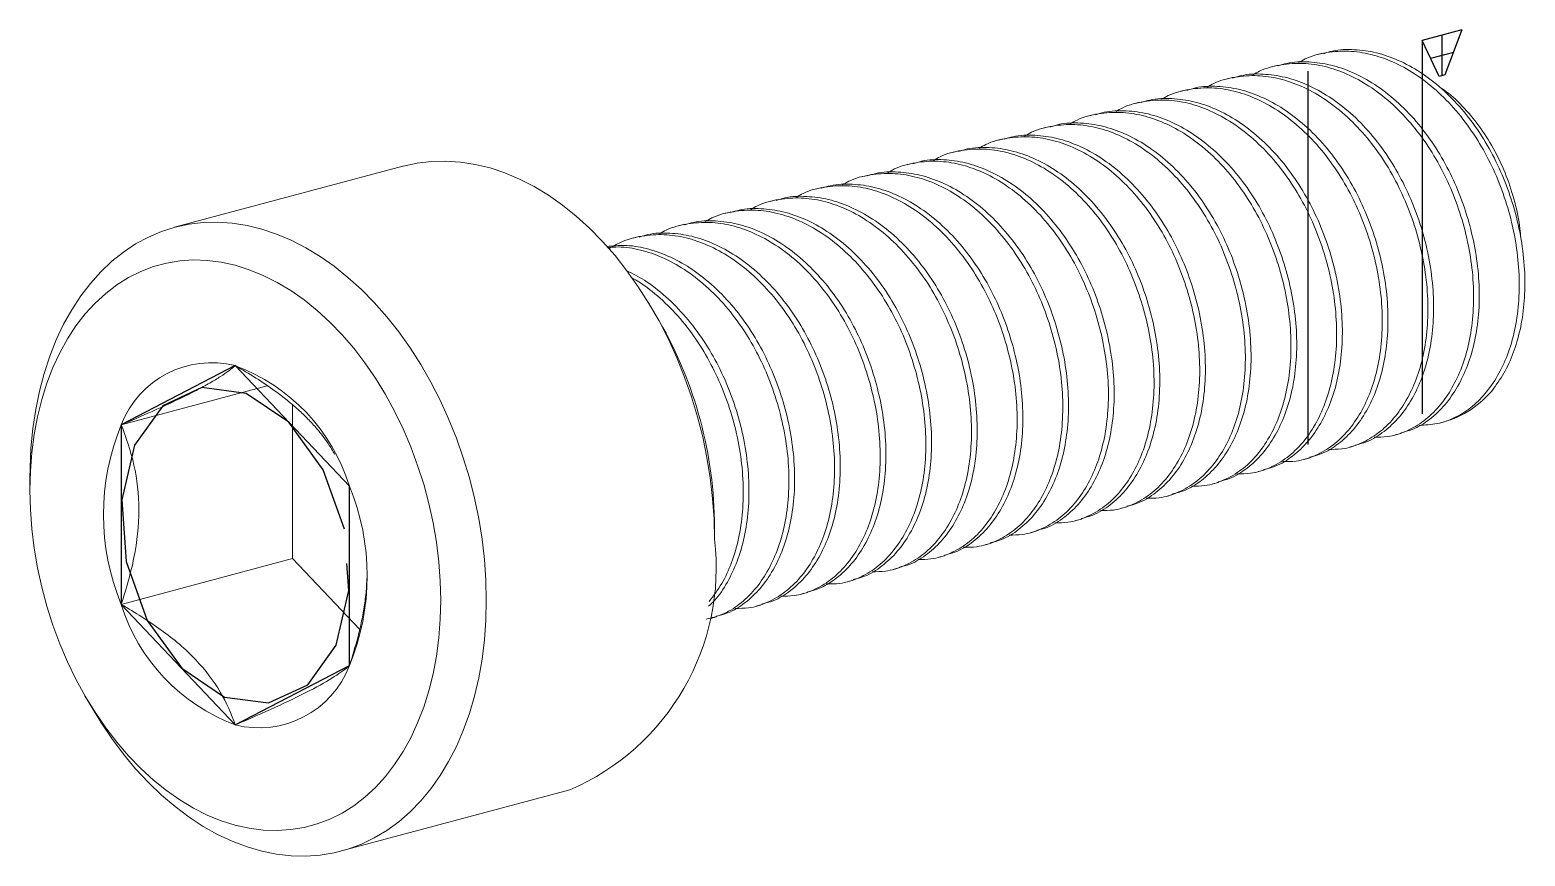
# Model space of a CAD drawing. Header units: millimetres. Extents: x -21.6 to 1.6, y -9.7 to 3.1.
import ezdxf

# ---------------------------------------------------------------- set-up
doc = ezdxf.new("R2010")
doc.units = ezdxf.units.MM
doc.linetypes.add('CENTERX2', pattern=[20.32, 12.7, -2.54, 2.54, -2.54])

msp = doc.modelspace()

# ---------------------------------------------------------------- linework, layer by layer
at = {"color": 7, "linetype": 'Continuous'}
for p, q in [((0.619, 3.056), (0, 2.89)), ((0.619, 3.056), (0.354, 2.359)), ((0.265, 2.336), (0, 2.89)), ((0.354, 2.359), (0.265, 2.336)), ((-18.385, -2.144), (-20.153, -3.061)), ((-16.617, -4.008), (-18.385, -2.144)), ((-20.153, -3.061), (-20.153, -5.842)), ((-16.617, -6.79), (-16.617, -4.008)), ((-20.153, -5.842), (-18.385, -7.707)), ((-18.385, -7.707), (-16.617, -6.79))]:
    msp.add_line(p, q, dxfattribs=at)
at = {"color": 7, "linetype": 'CENTERX2'}
for p, q in [((0, 2.89), (0, -2.89)), ((0.309, 2.973), (0.309, 2.347)), ((0.486, 2.708), (0.133, 2.613)), ((-1.768, 2.417), (-1.768, -3.364))]:
    msp.add_line(p, q, dxfattribs=at)
at = {"color": 7, "linetype": 'Continuous', "lineweight": 15}
for p, q in [((-1.525, 2.697), (-1.613, 2.674)), ((-2.939, 2.318), (-3.028, 2.295)), ((-2.232, 2.508), (-2.32, 2.484)), ((-3.646, 2.129), (-3.735, 2.105)), ((-4.353, 1.939), (-4.442, 1.916)), ((-5.06, 1.75), (-5.149, 1.726)), ((-5.768, 1.561), (-5.856, 1.537)), ((-7.182, 1.182), (-7.27, 1.158)), ((-6.475, 1.371), (-6.563, 1.347)), ((-15.79, 0.946), (-19.325, -0.001)), ((-7.889, 0.992), (-7.977, 0.969)), ((-8.596, 0.803), (-8.684, 0.779)), ((-9.303, 0.613), (-9.392, 0.59)), ((-10.717, 0.235), (-10.806, 0.211)), ((-10.01, 0.424), (-10.099, 0.4)), ((-11.424, 0.045), (-11.513, 0.021)), ((-12.132, -0.144), (-12.22, -0.168)), ((-11.813, -1.46), (-11.907, -1.296)), ((-17.89, -2.455), (-20.153, -3.061)), ((-17.501, -2.748), (-17.501, -5.132)), ((-0.414, -3.217), (-0.326, -3.193)), ((0.293, -3.027), (0.329, -3.018)), ((-1.121, -3.406), (-1.033, -3.383)), ((-1.828, -3.596), (-1.74, -3.572)), ((-21.567, -3.884), (-21.567, -4.073)), ((-2.536, -3.785), (-2.447, -3.761)), ((-3.95, -4.164), (-3.861, -4.14)), ((-3.243, -3.975), (-3.154, -3.951)), ((-4.657, -4.353), (-4.568, -4.33)), ((-5.364, -4.543), (-5.276, -4.519)), ((-10.96, -4.831), (-10.96, -4.641)), ((-6.071, -4.732), (-5.983, -4.709)), ((-7.485, -5.111), (-7.397, -5.088)), ((-6.778, -4.922), (-6.69, -4.898)), ((-17.501, -5.132), (-20.153, -5.842)), ((-17.501, -5.132), (-16.458, -6.232)), ((-8.192, -5.301), (-8.104, -5.277)), ((-8.899, -5.49), (-8.811, -5.466)), ((-9.607, -5.68), (-9.518, -5.656)), ((-10.314, -5.869), (-10.225, -5.845)), ((-11.021, -6.058), (-10.932, -6.035)), ((-20.714, -7.255), (-20.62, -7.419)), ((-16.737, -9.66), (-13.202, -8.713))]:
    msp.add_line(p, q, dxfattribs=at)
at = {"color": 7, "linetype": 'Continuous', "lineweight": 15, "flags": 128}
for points in [[(-10.96, -4.831), (-10.968, -4.517), (-10.99, -4.2), (-11.027, -3.883), (-11.078, -3.565), (-11.144, -3.248), (-11.224, -2.935), (-11.317, -2.625), (-11.424, -2.32), (-11.544, -2.022), (-11.676, -1.732), (-11.82, -1.451), (-11.976, -1.18), (-12.141, -0.921), (-12.317, -0.673), (-12.502, -0.44), (-12.695, -0.22), (-12.896, -0.017), (-13.103, 0.171), (-13.316, 0.342), (-13.535, 0.495), (-13.757, 0.629), (-13.982, 0.745), (-14.21, 0.841), (-14.438, 0.918), (-14.667, 0.974), (-14.896, 1.01), (-15.122, 1.025), (-15.346, 1.02), (-15.566, 0.994), (-15.782, 0.948), (-15.79, 0.946)], [(-21.567, -3.884), (-21.565, -3.728), (-21.55, -3.421), (-21.521, -3.119), (-21.476, -2.825), (-21.418, -2.539), (-21.345, -2.263), (-21.258, -1.997), (-21.158, -1.744), (-21.044, -1.503), (-20.918, -1.277), (-20.78, -1.065), (-20.63, -0.869), (-20.47, -0.689), (-20.299, -0.527), (-20.119, -0.384), (-19.93, -0.258), (-19.732, -0.152), (-19.528, -0.066), (-19.318, 0.001), (-19.102, 0.047), (-18.882, 0.073), (-18.658, 0.078), (-18.431, 0.063), (-18.203, 0.027), (-17.974, -0.03), (-17.745, -0.106), (-17.518, -0.202), (-17.292, -0.318), (-17.07, -0.452), (-16.852, -0.605), (-16.639, -0.776), (-16.431, -0.964), (-16.231, -1.168), (-16.037, -1.387), (-15.853, -1.621), (-15.677, -1.868), (-15.511, -2.127), (-15.356, -2.398), (-15.212, -2.679), (-15.08, -2.97), (-14.96, -3.268), (-14.853, -3.572), (-14.759, -3.882), (-14.68, -4.196), (-14.614, -4.512), (-14.562, -4.83), (-14.525, -5.148), (-14.503, -5.464), (-14.496, -5.778)], [(-15.203, -5.778), (-15.21, -5.48), (-15.232, -5.18), (-15.269, -4.878), (-15.321, -4.577), (-15.387, -4.277), (-15.466, -3.98), (-15.56, -3.688), (-15.666, -3.401), (-15.785, -3.122), (-15.916, -2.851), (-16.059, -2.589), (-16.213, -2.339), (-16.377, -2.1), (-16.55, -1.875), (-16.731, -1.664), (-16.921, -1.468), (-17.117, -1.289), (-17.319, -1.126), (-17.526, -0.981), (-17.737, -0.854), (-17.951, -0.746), (-18.168, -0.658), (-18.385, -0.59), (-18.602, -0.542), (-18.818, -0.514), (-19.032, -0.507), (-19.243, -0.521), (-19.45, -0.555), (-19.652, -0.609), (-19.849, -0.684), (-20.038, -0.778), (-20.22, -0.892), (-20.393, -1.024), (-20.557, -1.175), (-20.71, -1.343), (-20.853, -1.528), (-20.984, -1.729), (-21.104, -1.944), (-21.21, -2.174), (-21.303, -2.416), (-21.383, -2.67), (-21.449, -2.935), (-21.5, -3.209), (-21.537, -3.491), (-21.559, -3.779), (-21.567, -4.073), (-21.559, -4.371), (-21.537, -4.671), (-21.5, -4.973), (-21.449, -5.274), (-21.383, -5.574), (-21.303, -5.871), (-21.21, -6.163), (-21.104, -6.45), (-20.984, -6.729), (-20.853, -7), (-20.71, -7.262), (-20.557, -7.512), (-20.393, -7.751), (-20.22, -7.976), (-20.038, -8.187), (-19.849, -8.383), (-19.652, -8.562), (-19.45, -8.725), (-19.243, -8.87), (-19.032, -8.997), (-18.818, -9.105), (-18.602, -9.193), (-18.385, -9.261), (-18.168, -9.309), (-17.951, -9.337), (-17.737, -9.344), (-17.526, -9.33), (-17.319, -9.296), (-17.117, -9.242), (-16.921, -9.167), (-16.731, -9.073), (-16.55, -8.959), (-16.377, -8.827), (-16.213, -8.676), (-16.059, -8.508), (-15.916, -8.323), (-15.785, -8.122), (-15.666, -7.907), (-15.56, -7.677), (-15.466, -7.435), (-15.387, -7.181), (-15.321, -6.916), (-15.269, -6.642), (-15.232, -6.36), (-15.21, -6.072), (-15.203, -5.778)], [(-14.496, -5.778), (-14.503, -6.088), (-14.525, -6.392), (-14.562, -6.69), (-14.614, -6.981), (-14.68, -7.262), (-14.759, -7.533), (-14.853, -7.792), (-14.96, -8.04), (-15.08, -8.273), (-15.212, -8.493), (-15.356, -8.697), (-15.511, -8.885), (-15.677, -9.055), (-15.853, -9.208), (-16.037, -9.343), (-16.231, -9.459), (-16.431, -9.555), (-16.639, -9.632), (-16.852, -9.688), (-17.07, -9.724), (-17.292, -9.74), (-17.518, -9.734), (-17.745, -9.709), (-17.974, -9.663), (-18.203, -9.596), (-18.431, -9.51), (-18.658, -9.404), (-18.882, -9.279), (-19.102, -9.135), (-19.318, -8.973), (-19.528, -8.794), (-19.732, -8.598), (-19.93, -8.386), (-20.119, -8.16), (-20.299, -7.919), (-20.47, -7.665), (-20.62, -7.419)]]:
    msp.add_lwpolyline(points, dxfattribs=at)
at = {"color": 7, "linetype": 'CENTERX2', "flags": 128}
msp.add_lwpolyline([(-16.694, -4.674), (-17.021, -3.759), (-17.555, -3.021), (-18.215, -2.573), (-18.902, -2.484), (-19.509, -2.766), (-19.946, -3.377), (-20.144, -4.223), (-20.075, -5.177), (-19.749, -6.092), (-19.215, -6.83), (-18.554, -7.278), (-17.868, -7.367), (-17.26, -7.085), (-16.824, -6.474), (-16.625, -5.628), (-16.694, -4.674)], dxfattribs=at)
at = {"color": 7, "linetype": 'Continuous', "lineweight": 15}
for centre, radius, start, end in [((-17.418, -4.666), 6.458, 0.223, 29.7729), ((-18.752, -3.598), 1.5, 75.8168, 159.0182), ((-19.396, -4.874), 2.911, 17.2902, 69.6675), ((-0.084, -1.548), 1.527, 285.6826, 321.3998), ((-16.782, -4.452), 3.646, 157.582, 202.418), ((-19.988, -5.399), 3.646, 337.582, 22.418), ((-14.682, -5.27), 3.748, 293.2655, 6.733), ((-17.373, -4.977), 2.911, 197.2902, 249.6675), ((-18.017, -6.253), 1.5, 255.8168, 339.0182)]:
    msp.add_arc(centre, radius, start, end, dxfattribs=at)
for points, knots in [([(-0.328, -3.184), (-0.269, -3.169), (-0.11, -3.129), (0.123, -2.983), (0.361, -2.759), (0.557, -2.476), (0.713, -2.145), (0.823, -1.77), (0.885, -1.352), (0.893, -0.902), (0.847, -0.438), (0.749, 0.022), (0.605, 0.466), (0.419, 0.889), (0.187, 1.285), (-0.087, 1.649), (-0.396, 1.964), (-0.728, 2.219), (-1.071, 2.405), (-1.414, 2.523), (-1.757, 2.569), (-2.033, 2.562), (-2.185, 2.513), (-2.23, 2.499)], [0, 0, 0, 0, 0.030355, 0.081497, 0.132201, 0.181845, 0.230094, 0.279257, 0.329675, 0.380743, 0.431812, 0.482229, 0.531393, 0.579642, 0.629285, 0.67999, 0.731132, 0.782055, 0.832117, 0.880743, 0.929369, 0.979432, 1, 1, 1, 1]), ([(-0.045, -3.069), (0.049, -3.064), (0.24, -3.054), (0.509, -2.959), (0.759, -2.804), (0.984, -2.586), (1.176, -2.31), (1.332, -1.98), (1.442, -1.604), (1.503, -1.186), (1.512, -0.737), (1.466, -0.273), (1.368, 0.188), (1.224, 0.632), (1.037, 1.054), (0.806, 1.451), (0.532, 1.815), (0.222, 2.13), (-0.11, 2.385), (-0.452, 2.571), (-0.795, 2.688), (-1.139, 2.738), (-1.48, 2.713), (-1.743, 2.649), (-1.879, 2.57), (-1.913, 2.55)], [0, 0, 0, 0, 0.041702, 0.084727, 0.127853, 0.1706, 0.215577, 0.259291, 0.303834, 0.349513, 0.395781, 0.44205, 0.487729, 0.532271, 0.575985, 0.620963, 0.666902, 0.713237, 0.759373, 0.80473, 0.848786, 0.892842, 0.938199, 0.984335, 1, 1, 1, 1]), ([(1.109, -2.5), (1.172, -2.411), (1.295, -2.234), (1.436, -1.909), (1.537, -1.546), (1.592, -1.143), (1.599, -0.706), (1.554, -0.249), (1.456, 0.212), (1.312, 0.656), (1.126, 1.078), (0.894, 1.475), (0.62, 1.838), (0.311, 2.154), (-0.021, 2.408), (-0.364, 2.594), (-0.707, 2.713), (-1.05, 2.759), (-1.326, 2.752), (-1.478, 2.703), (-1.522, 2.688)], [0, 0, 0, 0, 0.055127, 0.108926, 0.164003, 0.220368, 0.2774, 0.336991, 0.395822, 0.45319, 0.509491, 0.567419, 0.626586, 0.686263, 0.745683, 0.804101, 0.860842, 0.917582, 0.976, 1, 1, 1, 1]), ([(-1.446, -3.441), (-1.378, -3.441), (-1.205, -3.44), (-0.944, -3.356), (-0.672, -3.198), (-0.435, -2.971), (-0.238, -2.689), (-0.083, -2.358), (0.028, -1.983), (0.089, -1.565), (0.098, -1.115), (0.051, -0.651), (-0.046, -0.191), (-0.19, 0.253), (-0.377, 0.675), (-0.608, 1.072), (-0.883, 1.436), (-1.192, 1.751), (-1.524, 2.006), (-1.866, 2.192), (-2.21, 2.309), (-2.553, 2.36), (-2.894, 2.334), (-3.157, 2.27), (-3.293, 2.191), (-3.328, 2.171)], [0, 0, 0, 0, 0.0301716, 0.076404, 0.1228358, 0.1688706, 0.2139419, 0.2577471, 0.3023825, 0.3481563, 0.3945215, 0.4408867, 0.4866605, 0.5312959, 0.5751011, 0.6201724, 0.6662072, 0.712639, 0.7588715, 0.8043233, 0.8484707, 0.8926182, 0.93807, 0.9843024, 1, 1, 1, 1]), ([(-1.035, -3.374), (-0.976, -3.359), (-0.817, -3.319), (-0.584, -3.172), (-0.346, -2.948), (-0.15, -2.665), (0.006, -2.335), (0.116, -1.959), (0.177, -1.541), (0.186, -1.092), (0.14, -0.628), (0.042, -0.167), (-0.102, 0.277), (-0.289, 0.699), (-0.52, 1.096), (-0.794, 1.46), (-1.103, 1.775), (-1.436, 2.029), (-1.778, 2.216), (-2.122, 2.334), (-2.464, 2.38), (-2.74, 2.373), (-2.892, 2.324), (-2.937, 2.309)], [0, 0, 0, 0, 0.030355, 0.081497, 0.132201, 0.181845, 0.230094, 0.279257, 0.329675, 0.380743, 0.431812, 0.482229, 0.531393, 0.579642, 0.629285, 0.67999, 0.731132, 0.782055, 0.832117, 0.880743, 0.929369, 0.979432, 1, 1, 1, 1]), ([(-0.739, -3.251), (-0.671, -3.251), (-0.498, -3.251), (-0.237, -3.166), (0.035, -3.009), (0.272, -2.782), (0.469, -2.5), (0.624, -2.169), (0.735, -1.793), (0.796, -1.375), (0.805, -0.926), (0.759, -0.462), (0.661, -0.001), (0.517, 0.442), (0.33, 0.865), (0.099, 1.262), (-0.176, 1.625), (-0.485, 1.941), (-0.817, 2.195), (-1.159, 2.382), (-1.503, 2.499), (-1.846, 2.549), (-2.187, 2.523), (-2.45, 2.459), (-2.586, 2.38), (-2.62, 2.36)], [0, 0, 0, 0, 0.030172, 0.076404, 0.122836, 0.168871, 0.213942, 0.257747, 0.302382, 0.348156, 0.394522, 0.440887, 0.486661, 0.531296, 0.575101, 0.620172, 0.666207, 0.712639, 0.758871, 0.804323, 0.848471, 0.892618, 0.93807, 0.984302, 1, 1, 1, 1]), ([(-2.154, -3.63), (-2.085, -3.63), (-1.912, -3.63), (-1.651, -3.545), (-1.379, -3.388), (-1.142, -3.161), (-0.945, -2.879), (-0.79, -2.548), (-0.68, -2.172), (-0.618, -1.754), (-0.61, -1.305), (-0.656, -0.841), (-0.753, -0.38), (-0.897, 0.064), (-1.084, 0.486), (-1.315, 0.883), (-1.59, 1.246), (-1.899, 1.562), (-2.231, 1.816), (-2.573, 2.003), (-2.917, 2.12), (-3.261, 2.17), (-3.601, 2.144), (-3.864, 2.08), (-4, 2.001), (-4.035, 1.981)], [0, 0, 0, 0, 0.0301716, 0.076404, 0.1228358, 0.1688706, 0.2139419, 0.2577471, 0.3023825, 0.3481563, 0.3945215, 0.4408867, 0.4866605, 0.5312959, 0.5751011, 0.6201724, 0.6662072, 0.712639, 0.7588715, 0.8043233, 0.8484707, 0.8926182, 0.93807, 0.9843024, 1, 1, 1, 1]), ([(-1.742, -3.563), (-1.683, -3.548), (-1.524, -3.508), (-1.291, -3.362), (-1.053, -3.138), (-0.857, -2.855), (-0.701, -2.524), (-0.591, -2.149), (-0.53, -1.731), (-0.521, -1.281), (-0.567, -0.817), (-0.665, -0.356), (-0.809, 0.087), (-0.996, 0.51), (-1.227, 0.907), (-1.501, 1.27), (-1.81, 1.585), (-2.143, 1.84), (-2.485, 2.026), (-2.829, 2.145), (-3.171, 2.19), (-3.447, 2.183), (-3.599, 2.134), (-3.644, 2.12)], [0, 0, 0, 0, 0.030355, 0.081497, 0.132201, 0.181845, 0.230094, 0.279257, 0.329675, 0.380743, 0.431812, 0.482229, 0.531393, 0.579642, 0.629285, 0.67999, 0.731132, 0.782055, 0.832117, 0.880743, 0.929369, 0.979432, 1, 1, 1, 1]), ([(0.275, 2.168), (0.307, 2.148), (0.443, 2.062), (0.66, 1.849), (0.916, 1.538), (1.135, 1.183), (1.314, 0.796), (1.443, 0.391), (1.515, 0.062), (1.526, -0.123), (1.529, -0.173)], [0, 0, 0, 0, 0.048337, 0.201745, 0.351028, 0.500311, 0.649676, 0.798985, 0.945167, 1, 1, 1, 1]), ([(-2.861, -3.819), (-2.792, -3.819), (-2.619, -3.819), (-2.358, -3.735), (-2.086, -3.577), (-1.849, -3.35), (-1.652, -3.068), (-1.497, -2.737), (-1.387, -2.362), (-1.325, -1.944), (-1.317, -1.494), (-1.363, -1.03), (-1.461, -0.57), (-1.604, -0.126), (-1.791, 0.297), (-2.023, 0.693), (-2.297, 1.057), (-2.606, 1.372), (-2.938, 1.627), (-3.281, 1.813), (-3.624, 1.931), (-3.968, 1.981), (-4.308, 1.955), (-4.571, 1.891), (-4.707, 1.812), (-4.742, 1.792)], [0, 0, 0, 0, 0.030172, 0.076404, 0.122836, 0.168871, 0.213942, 0.257747, 0.302382, 0.348156, 0.394522, 0.440887, 0.486661, 0.531296, 0.575101, 0.620172, 0.666207, 0.712639, 0.758871, 0.804323, 0.848471, 0.892618, 0.93807, 0.984302, 1, 1, 1, 1]), ([(-2.45, -3.753), (-2.39, -3.738), (-2.231, -3.698), (-1.999, -3.551), (-1.76, -3.327), (-1.564, -3.044), (-1.408, -2.714), (-1.298, -2.338), (-1.237, -1.92), (-1.228, -1.471), (-1.274, -1.007), (-1.372, -0.546), (-1.516, -0.102), (-1.703, 0.32), (-1.934, 0.717), (-2.209, 1.081), (-2.518, 1.396), (-2.85, 1.651), (-3.192, 1.837), (-3.536, 1.955), (-3.878, 2.001), (-4.154, 1.994), (-4.306, 1.945), (-4.351, 1.931)], [0, 0, 0, 0, 0.030355, 0.081497, 0.132201, 0.181845, 0.230094, 0.279257, 0.329675, 0.380743, 0.431812, 0.482229, 0.531393, 0.579642, 0.629285, 0.67999, 0.731132, 0.782055, 0.832117, 0.880743, 0.929369, 0.979432, 1, 1, 1, 1]), ([(-3.568, -4.009), (-3.499, -4.009), (-3.326, -4.009), (-3.065, -3.924), (-2.793, -3.767), (-2.556, -3.54), (-2.359, -3.258), (-2.204, -2.927), (-2.094, -2.551), (-2.032, -2.133), (-2.024, -1.684), (-2.07, -1.22), (-2.168, -0.759), (-2.312, -0.315), (-2.498, 0.107), (-2.73, 0.504), (-3.004, 0.868), (-3.313, 1.183), (-3.645, 1.437), (-3.988, 1.624), (-4.331, 1.741), (-4.675, 1.791), (-5.016, 1.765), (-5.278, 1.702), (-5.414, 1.622), (-5.449, 1.602)], [0, 0, 0, 0, 0.030172, 0.076404, 0.122836, 0.168871, 0.213942, 0.257747, 0.302382, 0.348156, 0.394522, 0.440887, 0.486661, 0.531296, 0.575101, 0.620172, 0.666207, 0.712639, 0.758871, 0.804323, 0.848471, 0.892618, 0.93807, 0.984302, 1, 1, 1, 1]), ([(-3.157, -3.942), (-3.097, -3.927), (-2.938, -3.887), (-2.706, -3.74), (-2.467, -3.517), (-2.271, -3.234), (-2.116, -2.903), (-2.005, -2.528), (-1.944, -2.109), (-1.935, -1.66), (-1.981, -1.196), (-2.079, -0.735), (-2.223, -0.292), (-2.41, 0.131), (-2.641, 0.528), (-2.916, 0.891), (-3.225, 1.206), (-3.557, 1.461), (-3.899, 1.647), (-4.243, 1.766), (-4.585, 1.811), (-4.861, 1.804), (-5.014, 1.755), (-5.058, 1.741)], [0, 0, 0, 0, 0.030355, 0.081497, 0.132201, 0.181845, 0.230094, 0.279257, 0.329675, 0.380743, 0.431812, 0.482229, 0.531393, 0.579642, 0.629285, 0.67999, 0.731132, 0.782055, 0.832117, 0.880743, 0.929369, 0.979432, 1, 1, 1, 1]), ([(-4.982, -4.388), (-4.914, -4.388), (-4.74, -4.388), (-4.479, -4.303), (-4.208, -4.146), (-3.97, -3.919), (-3.774, -3.636), (-3.618, -3.306), (-3.508, -2.93), (-3.446, -2.512), (-3.438, -2.063), (-3.484, -1.599), (-3.582, -1.138), (-3.726, -0.694), (-3.912, -0.272), (-4.144, 0.125), (-4.418, 0.489), (-4.727, 0.804), (-5.059, 1.059), (-5.402, 1.245), (-5.745, 1.362), (-6.089, 1.412), (-6.43, 1.387), (-6.692, 1.323), (-6.829, 1.244), (-6.863, 1.224)], [0, 0, 0, 0, 0.030172, 0.076404, 0.122836, 0.168871, 0.213942, 0.257747, 0.302382, 0.348156, 0.394522, 0.440887, 0.486661, 0.531296, 0.575101, 0.620172, 0.666207, 0.712639, 0.758871, 0.804323, 0.848471, 0.892618, 0.93807, 0.984302, 1, 1, 1, 1]), ([(-4.571, -4.321), (-4.512, -4.306), (-4.352, -4.266), (-4.12, -4.119), (-3.882, -3.896), (-3.685, -3.613), (-3.53, -3.282), (-3.42, -2.906), (-3.358, -2.488), (-3.35, -2.039), (-3.396, -1.575), (-3.493, -1.114), (-3.637, -0.671), (-3.824, -0.248), (-4.056, 0.149), (-4.33, 0.512), (-4.639, 0.828), (-4.971, 1.082), (-5.313, 1.268), (-5.657, 1.387), (-6, 1.433), (-6.275, 1.426), (-6.428, 1.377), (-6.472, 1.362)], [0, 0, 0, 0, 0.030355, 0.081497, 0.132201, 0.181845, 0.230094, 0.279257, 0.329675, 0.380743, 0.431812, 0.482229, 0.531393, 0.579642, 0.629285, 0.67999, 0.731132, 0.782055, 0.832117, 0.880743, 0.929369, 0.979432, 1, 1, 1, 1]), ([(-4.275, -4.198), (-4.206, -4.198), (-4.033, -4.198), (-3.772, -4.114), (-3.501, -3.956), (-3.263, -3.729), (-3.066, -3.447), (-2.911, -3.116), (-2.801, -2.741), (-2.739, -2.323), (-2.731, -1.873), (-2.777, -1.409), (-2.875, -0.948), (-3.019, -0.505), (-3.205, -0.082), (-3.437, 0.315), (-3.711, 0.678), (-4.02, 0.993), (-4.352, 1.248), (-4.695, 1.434), (-5.038, 1.552), (-5.382, 1.602), (-5.723, 1.576), (-5.985, 1.512), (-6.121, 1.433), (-6.156, 1.413)], [0, 0, 0, 0, 0.030172, 0.076404, 0.122836, 0.168871, 0.213942, 0.257747, 0.302382, 0.348156, 0.394522, 0.440887, 0.486661, 0.531296, 0.575101, 0.620172, 0.666207, 0.712639, 0.758871, 0.804323, 0.848471, 0.892618, 0.93807, 0.984302, 1, 1, 1, 1]), ([(-3.864, -4.131), (-3.804, -4.117), (-3.645, -4.077), (-3.413, -3.93), (-3.175, -3.706), (-2.978, -3.423), (-2.823, -3.093), (-2.712, -2.717), (-2.651, -2.299), (-2.643, -1.849), (-2.689, -1.386), (-2.786, -0.925), (-2.93, -0.481), (-3.117, -0.059), (-3.348, 0.338), (-3.623, 0.702), (-3.932, 1.017), (-4.264, 1.272), (-4.606, 1.458), (-4.95, 1.576), (-5.292, 1.622), (-5.568, 1.615), (-5.721, 1.566), (-5.765, 1.552)], [0, 0, 0, 0, 0.030355, 0.081497, 0.132201, 0.181845, 0.230094, 0.279257, 0.329675, 0.380743, 0.431812, 0.482229, 0.531393, 0.579642, 0.629285, 0.67999, 0.731132, 0.782055, 0.832117, 0.880743, 0.929369, 0.979432, 1, 1, 1, 1]), ([(-5.689, -4.577), (-5.621, -4.577), (-5.447, -4.577), (-5.186, -4.492), (-4.915, -4.335), (-4.677, -4.108), (-4.481, -3.826), (-4.325, -3.495), (-4.215, -3.12), (-4.154, -2.701), (-4.145, -2.252), (-4.191, -1.788), (-4.289, -1.327), (-4.433, -0.884), (-4.62, -0.461), (-4.851, -0.064), (-5.125, 0.299), (-5.434, 0.614), (-5.767, 0.869), (-6.109, 1.056), (-6.452, 1.173), (-6.796, 1.223), (-7.137, 1.197), (-7.4, 1.133), (-7.536, 1.054), (-7.57, 1.034)], [0, 0, 0, 0, 0.030172, 0.076404, 0.122836, 0.168871, 0.213942, 0.257747, 0.302382, 0.348156, 0.394522, 0.440887, 0.486661, 0.531296, 0.575101, 0.620172, 0.666207, 0.712639, 0.758871, 0.804323, 0.848471, 0.892618, 0.93807, 0.984302, 1, 1, 1, 1]), ([(-5.278, -4.51), (-5.219, -4.495), (-5.059, -4.455), (-4.827, -4.309), (-4.589, -4.085), (-4.392, -3.802), (-4.237, -3.471), (-4.127, -3.096), (-4.065, -2.678), (-4.057, -2.228), (-4.103, -1.764), (-4.201, -1.304), (-4.345, -0.86), (-4.531, -0.438), (-4.763, -0.041), (-5.037, 0.323), (-5.346, 0.638), (-5.678, 0.893), (-6.02, 1.079), (-6.364, 1.197), (-6.707, 1.243), (-6.982, 1.236), (-7.135, 1.187), (-7.179, 1.173)], [0, 0, 0, 0, 0.030355, 0.081497, 0.132201, 0.181845, 0.230094, 0.279257, 0.329675, 0.380743, 0.431812, 0.482229, 0.531393, 0.579642, 0.629285, 0.67999, 0.731132, 0.782055, 0.832117, 0.880743, 0.929369, 0.979432, 1, 1, 1, 1]), ([(-6.396, -4.767), (-6.328, -4.767), (-6.154, -4.767), (-5.894, -4.682), (-5.622, -4.524), (-5.384, -4.297), (-5.188, -4.015), (-5.032, -3.684), (-4.922, -3.309), (-4.861, -2.891), (-4.852, -2.442), (-4.898, -1.978), (-4.996, -1.517), (-5.14, -1.073), (-5.327, -0.651), (-5.558, -0.254), (-5.832, 0.11), (-6.142, 0.425), (-6.474, 0.68), (-6.816, 0.866), (-7.159, 0.983), (-7.503, 1.034), (-7.844, 1.008), (-8.107, 0.944), (-8.243, 0.865), (-8.277, 0.845)], [0, 0, 0, 0, 0.030172, 0.076404, 0.122836, 0.168871, 0.213942, 0.257747, 0.302382, 0.348156, 0.394522, 0.440887, 0.486661, 0.531296, 0.575101, 0.620172, 0.666207, 0.712639, 0.758871, 0.804323, 0.848471, 0.892618, 0.93807, 0.984302, 1, 1, 1, 1]), ([(-5.985, -4.7), (-5.926, -4.685), (-5.767, -4.645), (-5.534, -4.498), (-5.296, -4.274), (-5.099, -3.992), (-4.944, -3.661), (-4.834, -3.285), (-4.772, -2.867), (-4.764, -2.418), (-4.81, -1.954), (-4.908, -1.493), (-5.052, -1.049), (-5.238, -0.627), (-5.47, -0.23), (-5.744, 0.133), (-6.053, 0.449), (-6.385, 0.703), (-6.728, 0.889), (-7.071, 1.008), (-7.414, 1.054), (-7.689, 1.047), (-7.842, 0.998), (-7.886, 0.983)], [0, 0, 0, 0, 0.030355, 0.081497, 0.132201, 0.181845, 0.230094, 0.279257, 0.329675, 0.380743, 0.431812, 0.482229, 0.531393, 0.579642, 0.629285, 0.67999, 0.731132, 0.782055, 0.832117, 0.880743, 0.929369, 0.979432, 1, 1, 1, 1]), ([(-7.103, -4.956), (-7.035, -4.956), (-6.862, -4.956), (-6.601, -4.871), (-6.329, -4.714), (-6.092, -4.487), (-5.895, -4.205), (-5.74, -3.874), (-5.629, -3.498), (-5.568, -3.08), (-5.559, -2.631), (-5.605, -2.167), (-5.703, -1.706), (-5.847, -1.263), (-6.034, -0.84), (-6.265, -0.443), (-6.54, -0.08), (-6.849, 0.236), (-7.181, 0.49), (-7.523, 0.677), (-7.866, 0.794), (-8.21, 0.844), (-8.551, 0.818), (-8.814, 0.754), (-8.95, 0.675), (-8.984, 0.655)], [0, 0, 0, 0, 0.030172, 0.076404, 0.122836, 0.168871, 0.213942, 0.257747, 0.302382, 0.348156, 0.394522, 0.440887, 0.486661, 0.531296, 0.575101, 0.620172, 0.666207, 0.712639, 0.758871, 0.804323, 0.848471, 0.892618, 0.93807, 0.984302, 1, 1, 1, 1]), ([(-6.692, -4.889), (-6.633, -4.874), (-6.474, -4.834), (-6.241, -4.688), (-6.003, -4.464), (-5.807, -4.181), (-5.651, -3.85), (-5.541, -3.475), (-5.479, -3.057), (-5.471, -2.607), (-5.517, -2.143), (-5.615, -1.682), (-5.759, -1.239), (-5.945, -0.816), (-6.177, -0.42), (-6.451, -0.056), (-6.76, 0.259), (-7.092, 0.514), (-7.435, 0.7), (-7.778, 0.818), (-8.121, 0.864), (-8.397, 0.857), (-8.549, 0.808), (-8.594, 0.794)], [0, 0, 0, 0, 0.030355, 0.081497, 0.132201, 0.181845, 0.230094, 0.279257, 0.329675, 0.380743, 0.431812, 0.482229, 0.531393, 0.579642, 0.629285, 0.67999, 0.731132, 0.782055, 0.832117, 0.880743, 0.929369, 0.979432, 1, 1, 1, 1]), ([(-8.106, -5.268), (-8.047, -5.253), (-7.888, -5.213), (-7.655, -5.067), (-7.417, -4.843), (-7.221, -4.56), (-7.065, -4.229), (-6.955, -3.854), (-6.894, -3.436), (-6.885, -2.986), (-6.931, -2.522), (-7.029, -2.061), (-7.173, -1.618), (-7.36, -1.195), (-7.591, -0.798), (-7.865, -0.435), (-8.174, -0.12), (-8.507, 0.135), (-8.849, 0.321), (-9.193, 0.44), (-9.535, 0.485), (-9.811, 0.478), (-9.963, 0.429), (-10.008, 0.415)], [0, 0, 0, 0, 0.030355, 0.081497, 0.132201, 0.181845, 0.230094, 0.279257, 0.329675, 0.380743, 0.431812, 0.482229, 0.531393, 0.579642, 0.629285, 0.67999, 0.731132, 0.782055, 0.832117, 0.880743, 0.929369, 0.979432, 1, 1, 1, 1]), ([(-7.81, -5.146), (-7.742, -5.146), (-7.569, -5.145), (-7.308, -5.061), (-7.036, -4.903), (-6.799, -4.676), (-6.602, -4.394), (-6.447, -4.063), (-6.336, -3.688), (-6.275, -3.27), (-6.266, -2.82), (-6.313, -2.356), (-6.41, -1.896), (-6.554, -1.452), (-6.741, -1.03), (-6.972, -0.633), (-7.247, -0.269), (-7.556, 0.046), (-7.888, 0.301), (-8.23, 0.487), (-8.574, 0.604), (-8.917, 0.655), (-9.258, 0.629), (-9.521, 0.565), (-9.657, 0.486), (-9.692, 0.466)], [0, 0, 0, 0, 0.030172, 0.076404, 0.122836, 0.168871, 0.213942, 0.257747, 0.302382, 0.348156, 0.394522, 0.440887, 0.486661, 0.531296, 0.575101, 0.620172, 0.666207, 0.712639, 0.758871, 0.804323, 0.848471, 0.892618, 0.93807, 0.984302, 1, 1, 1, 1]), ([(-7.399, -5.079), (-7.34, -5.064), (-7.181, -5.024), (-6.948, -4.877), (-6.71, -4.653), (-6.514, -4.37), (-6.358, -4.04), (-6.248, -3.664), (-6.186, -3.246), (-6.178, -2.797), (-6.224, -2.333), (-6.322, -1.872), (-6.466, -1.428), (-6.652, -1.006), (-6.884, -0.609), (-7.158, -0.245), (-7.467, 0.07), (-7.8, 0.325), (-8.142, 0.511), (-8.485, 0.629), (-8.828, 0.675), (-9.104, 0.668), (-9.256, 0.619), (-9.301, 0.604)], [0, 0, 0, 0, 0.030355, 0.081497, 0.132201, 0.181845, 0.230094, 0.279257, 0.329675, 0.380743, 0.431812, 0.482229, 0.531393, 0.579642, 0.629285, 0.67999, 0.731132, 0.782055, 0.832117, 0.880743, 0.929369, 0.979432, 1, 1, 1, 1]), ([(-9.225, -5.524), (-9.156, -5.524), (-8.983, -5.524), (-8.722, -5.44), (-8.45, -5.282), (-8.213, -5.055), (-8.016, -4.773), (-7.861, -4.442), (-7.751, -4.067), (-7.689, -3.649), (-7.681, -3.199), (-7.727, -2.735), (-7.825, -2.275), (-7.968, -1.831), (-8.155, -1.408), (-8.387, -1.012), (-8.661, -0.648), (-8.97, -0.333), (-9.302, -0.078), (-9.644, 0.108), (-9.988, 0.226), (-10.332, 0.276), (-10.672, 0.25), (-10.935, 0.186), (-11.071, 0.107), (-11.106, 0.087)], [0, 0, 0, 0, 0.030172, 0.076404, 0.122836, 0.168871, 0.213942, 0.257747, 0.302382, 0.348156, 0.394522, 0.440887, 0.486661, 0.531296, 0.575101, 0.620172, 0.666207, 0.712639, 0.758871, 0.804323, 0.848471, 0.892618, 0.93807, 0.984302, 1, 1, 1, 1]), ([(-8.814, -5.457), (-8.754, -5.443), (-8.595, -5.403), (-8.363, -5.256), (-8.124, -5.032), (-7.928, -4.749), (-7.772, -4.419), (-7.662, -4.043), (-7.601, -3.625), (-7.592, -3.176), (-7.638, -2.712), (-7.736, -2.251), (-7.88, -1.807), (-8.067, -1.385), (-8.298, -0.988), (-8.572, -0.624), (-8.882, -0.309), (-9.214, -0.054), (-9.556, 0.132), (-9.9, 0.25), (-10.242, 0.296), (-10.518, 0.289), (-10.67, 0.24), (-10.715, 0.226)], [0, 0, 0, 0, 0.030355, 0.081497, 0.132201, 0.181845, 0.230094, 0.279257, 0.329675, 0.380743, 0.431812, 0.482229, 0.531393, 0.579642, 0.629285, 0.67999, 0.731132, 0.782055, 0.832117, 0.880743, 0.929369, 0.979432, 1, 1, 1, 1]), ([(-8.518, -5.335), (-8.449, -5.335), (-8.276, -5.335), (-8.015, -5.25), (-7.743, -5.093), (-7.506, -4.866), (-7.309, -4.584), (-7.154, -4.253), (-7.044, -3.877), (-6.982, -3.459), (-6.974, -3.01), (-7.02, -2.546), (-7.117, -2.085), (-7.261, -1.641), (-7.448, -1.219), (-7.679, -0.822), (-7.954, -0.459), (-8.263, -0.143), (-8.595, 0.111), (-8.937, 0.298), (-9.281, 0.415), (-9.625, 0.465), (-9.965, 0.439), (-10.228, 0.376), (-10.364, 0.296), (-10.399, 0.276)], [0, 0, 0, 0, 0.030172, 0.076404, 0.122836, 0.168871, 0.213942, 0.257747, 0.302382, 0.348156, 0.394522, 0.440887, 0.486661, 0.531296, 0.575101, 0.620172, 0.666207, 0.712639, 0.758871, 0.804323, 0.848471, 0.892618, 0.93807, 0.984302, 1, 1, 1, 1]), ([(-9.932, -5.714), (-9.863, -5.714), (-9.69, -5.714), (-9.429, -5.629), (-9.157, -5.472), (-8.92, -5.245), (-8.723, -4.963), (-8.568, -4.632), (-8.458, -4.256), (-8.396, -3.838), (-8.388, -3.389), (-8.434, -2.925), (-8.532, -2.464), (-8.676, -2.02), (-8.862, -1.598), (-9.094, -1.201), (-9.368, -0.837), (-9.677, -0.522), (-10.009, -0.268), (-10.352, -0.081), (-10.695, 0.036), (-11.039, 0.086), (-11.38, 0.06), (-11.642, -0.003), (-11.778, -0.082), (-11.813, -0.103)], [0, 0, 0, 0, 0.030172, 0.076404, 0.122836, 0.168871, 0.213942, 0.257747, 0.302382, 0.348156, 0.394522, 0.440887, 0.486661, 0.531296, 0.575101, 0.620172, 0.666207, 0.712639, 0.758871, 0.804323, 0.848471, 0.892618, 0.93807, 0.984302, 1, 1, 1, 1]), ([(-9.521, -5.647), (-9.461, -5.632), (-9.302, -5.592), (-9.07, -5.445), (-8.831, -5.222), (-8.635, -4.939), (-8.48, -4.608), (-8.369, -4.233), (-8.308, -3.814), (-8.299, -3.365), (-8.345, -2.901), (-8.443, -2.44), (-8.587, -1.997), (-8.774, -1.574), (-9.005, -1.177), (-9.28, -0.814), (-9.589, -0.499), (-9.921, -0.244), (-10.263, -0.058), (-10.607, 0.061), (-10.949, 0.106), (-11.225, 0.099), (-11.378, 0.05), (-11.422, 0.036)], [0, 0, 0, 0, 0.030355, 0.081497, 0.132201, 0.181845, 0.230094, 0.279257, 0.329675, 0.380743, 0.431812, 0.482229, 0.531393, 0.579642, 0.629285, 0.67999, 0.731132, 0.782055, 0.832117, 0.880743, 0.929369, 0.979432, 1, 1, 1, 1]), ([(-10.639, -5.903), (-10.57, -5.903), (-10.397, -5.903), (-10.136, -5.819), (-9.865, -5.661), (-9.627, -5.434), (-9.43, -5.152), (-9.275, -4.821), (-9.165, -4.446), (-9.103, -4.028), (-9.095, -3.578), (-9.141, -3.114), (-9.239, -2.653), (-9.383, -2.21), (-9.569, -1.787), (-9.801, -1.39), (-10.075, -1.027), (-10.384, -0.712), (-10.716, -0.457), (-11.059, -0.271), (-11.402, -0.153), (-11.746, -0.103), (-12.087, -0.128), (-12.377, -0.203), (-12.538, -0.299), (-12.598, -0.335)], [0, 0, 0, 0, 0.029823, 0.075522, 0.121418, 0.166921, 0.211472, 0.254772, 0.298892, 0.344137, 0.389967, 0.435797, 0.481043, 0.525163, 0.568462, 0.613013, 0.658517, 0.704413, 0.750111, 0.795039, 0.838676, 0.882314, 0.927241, 0.97294, 1, 1, 1, 1]), ([(-10.228, -5.836), (-10.168, -5.821), (-10.009, -5.782), (-9.777, -5.635), (-9.539, -5.411), (-9.342, -5.128), (-9.187, -4.798), (-9.076, -4.422), (-9.015, -4.004), (-9.006, -3.554), (-9.053, -3.091), (-9.15, -2.63), (-9.294, -2.186), (-9.481, -1.764), (-9.712, -1.367), (-9.987, -1.003), (-10.296, -0.688), (-10.628, -0.433), (-10.97, -0.247), (-11.314, -0.129), (-11.656, -0.083), (-11.932, -0.09), (-12.085, -0.139), (-12.129, -0.153)], [0, 0, 0, 0, 0.030355, 0.081497, 0.132201, 0.181845, 0.230094, 0.279257, 0.329675, 0.380743, 0.431812, 0.482229, 0.531393, 0.579642, 0.629285, 0.67999, 0.731132, 0.782055, 0.832117, 0.880743, 0.929369, 0.979432, 1, 1, 1, 1]), ([(-10.935, -6.026), (-10.876, -6.011), (-10.716, -5.971), (-10.484, -5.824), (-10.246, -5.6), (-10.049, -5.318), (-9.894, -4.987), (-9.784, -4.611), (-9.722, -4.193), (-9.714, -3.744), (-9.76, -3.28), (-9.857, -2.819), (-10.001, -2.376), (-10.188, -1.953), (-10.419, -1.556), (-10.694, -1.193), (-11.003, -0.877), (-11.335, -0.623), (-11.677, -0.436), (-12.021, -0.32), (-12.34, -0.269), (-12.538, -0.29), (-12.627, -0.299)], [0, 0, 0, 0, 0.031343, 0.084149, 0.136504, 0.187764, 0.237583, 0.288347, 0.340405, 0.393136, 0.445867, 0.497925, 0.548689, 0.598508, 0.649768, 0.702123, 0.754929, 0.807509, 0.859202, 0.90941, 0.959619, 1, 1, 1, 1]), ([(-11.089, -6.069), (-11.007, -6.049), (-10.825, -6.005), (-10.572, -5.849), (-10.334, -5.624), (-10.138, -5.341), (-9.982, -5.011), (-9.872, -4.635), (-9.81, -4.217), (-9.802, -3.768), (-9.848, -3.304), (-9.946, -2.843), (-10.09, -2.399), (-10.276, -1.977), (-10.508, -1.58), (-10.782, -1.216), (-11.091, -0.901), (-11.423, -0.647), (-11.766, -0.459), (-12.109, -0.345), (-12.393, -0.295), (-12.558, -0.311), (-12.613, -0.316)], [0, 0, 0, 0, 0.043159, 0.096168, 0.148724, 0.200181, 0.250191, 0.30115, 0.353408, 0.406341, 0.459275, 0.511533, 0.562491, 0.612502, 0.663958, 0.716514, 0.769524, 0.822306, 0.874196, 0.924598, 0.974999, 1, 1, 1, 1]), ([(-11.053, -5.868), (-11.02, -5.839), (-10.909, -5.739), (-10.758, -5.505), (-10.601, -5.177), (-10.491, -4.801), (-10.429, -4.383), (-10.421, -3.933), (-10.467, -3.469), (-10.565, -3.009), (-10.708, -2.565), (-10.895, -2.143), (-11.127, -1.746), (-11.401, -1.382), (-11.71, -1.068), (-12.02, -0.825), (-12.228, -0.719), (-12.32, -0.673)], [0, 0, 0, 0, 0.02861, 0.098518, 0.166463, 0.235694, 0.306692, 0.378607, 0.450522, 0.521519, 0.590751, 0.658695, 0.728603, 0.800006, 0.872024, 0.943733, 1, 1, 1, 1]), ([(-11.042, -5.796), (-10.975, -5.707), (-10.842, -5.531), (-10.69, -5.199), (-10.579, -4.825), (-10.518, -4.406), (-10.509, -3.957), (-10.555, -3.493), (-10.653, -3.032), (-10.797, -2.589), (-10.984, -2.166), (-11.215, -1.77), (-11.489, -1.405), (-11.799, -1.094), (-12.052, -0.887), (-12.203, -0.808), (-12.237, -0.79)], [0, 0, 0, 0, 0.073326, 0.146016, 0.220084, 0.296041, 0.37298, 0.449919, 0.525876, 0.599944, 0.672634, 0.747426, 0.823816, 0.900865, 0.977584, 1, 1, 1, 1]), ([(-18.385, -2.144), (-18.443, -2.195), (-18.517, -2.25), (-18.663, -2.344), (-18.718, -2.377), (-18.844, -2.449), (-18.915, -2.488), (-19.146, -2.608), (-19.325, -2.694), (-19.722, -2.875), (-19.933, -2.968), (-20.153, -3.061)], [0, 0, 0, 0, 0.25, 0.25, 0.375, 0.375, 0.5, 0.5, 0.75, 0.75, 1, 1, 1, 1]), ([(-16.841, -3.521), (-16.875, -3.463), (-16.954, -3.329), (-17.097, -3.144), (-17.256, -2.97), (-17.41, -2.822), (-17.58, -2.678), (-17.797, -2.513), (-18.064, -2.332), (-18.278, -2.207), (-18.385, -2.144)], [0, 0, 0, 0, 0.112936, 0.261412, 0.362701, 0.463993, 0.568638, 0.67331, 0.835907, 1, 1, 1, 1]), ([(-20.153, -5.842), (-20.073, -5.606), (-20.004, -5.36), (-19.907, -4.87), (-19.879, -4.623), (-19.879, -4.134), (-19.907, -3.903), (-20.004, -3.463), (-20.074, -3.255), (-20.153, -3.061)], [0, 0, 0, 0, 0.25, 0.25, 0.5, 0.5, 0.75, 0.75, 1, 1, 1, 1]), ([(-16.617, -6.79), (-16.57, -6.641), (-16.498, -6.412), (-16.425, -6.096), (-16.381, -5.847), (-16.354, -5.627), (-16.349, -5.492), (-16.348, -5.44)], [0, 0, 0, 0, 0.337343, 0.518081, 0.698767, 0.884931, 1, 1, 1, 1]), ([(-20.153, -5.842), (-19.935, -5.967), (-19.726, -6.098), (-19.434, -6.309), (-19.34, -6.383), (-19.161, -6.536), (-19.076, -6.617), (-18.844, -6.861), (-18.719, -7.028), (-18.518, -7.369), (-18.443, -7.539), (-18.385, -7.707)], [0, 0, 0, 0, 0.25, 0.25, 0.375, 0.375, 0.5, 0.5, 0.75, 0.75, 1, 1, 1, 1]), ([(-18.385, -7.707), (-18.167, -7.614), (-17.958, -7.522), (-17.666, -7.389), (-17.572, -7.345), (-17.393, -7.259), (-17.308, -7.217), (-17.076, -7.096), (-16.951, -7.025), (-16.75, -6.896), (-16.676, -6.84), (-16.617, -6.79)], [0, 0, 0, 0, 0.25, 0.25, 0.375, 0.375, 0.5, 0.5, 0.75, 0.75, 1, 1, 1, 1])]:
    msp.add_open_spline(points, degree=3, knots=knots, dxfattribs=at)

doc.saveas('drawing.dxf')
